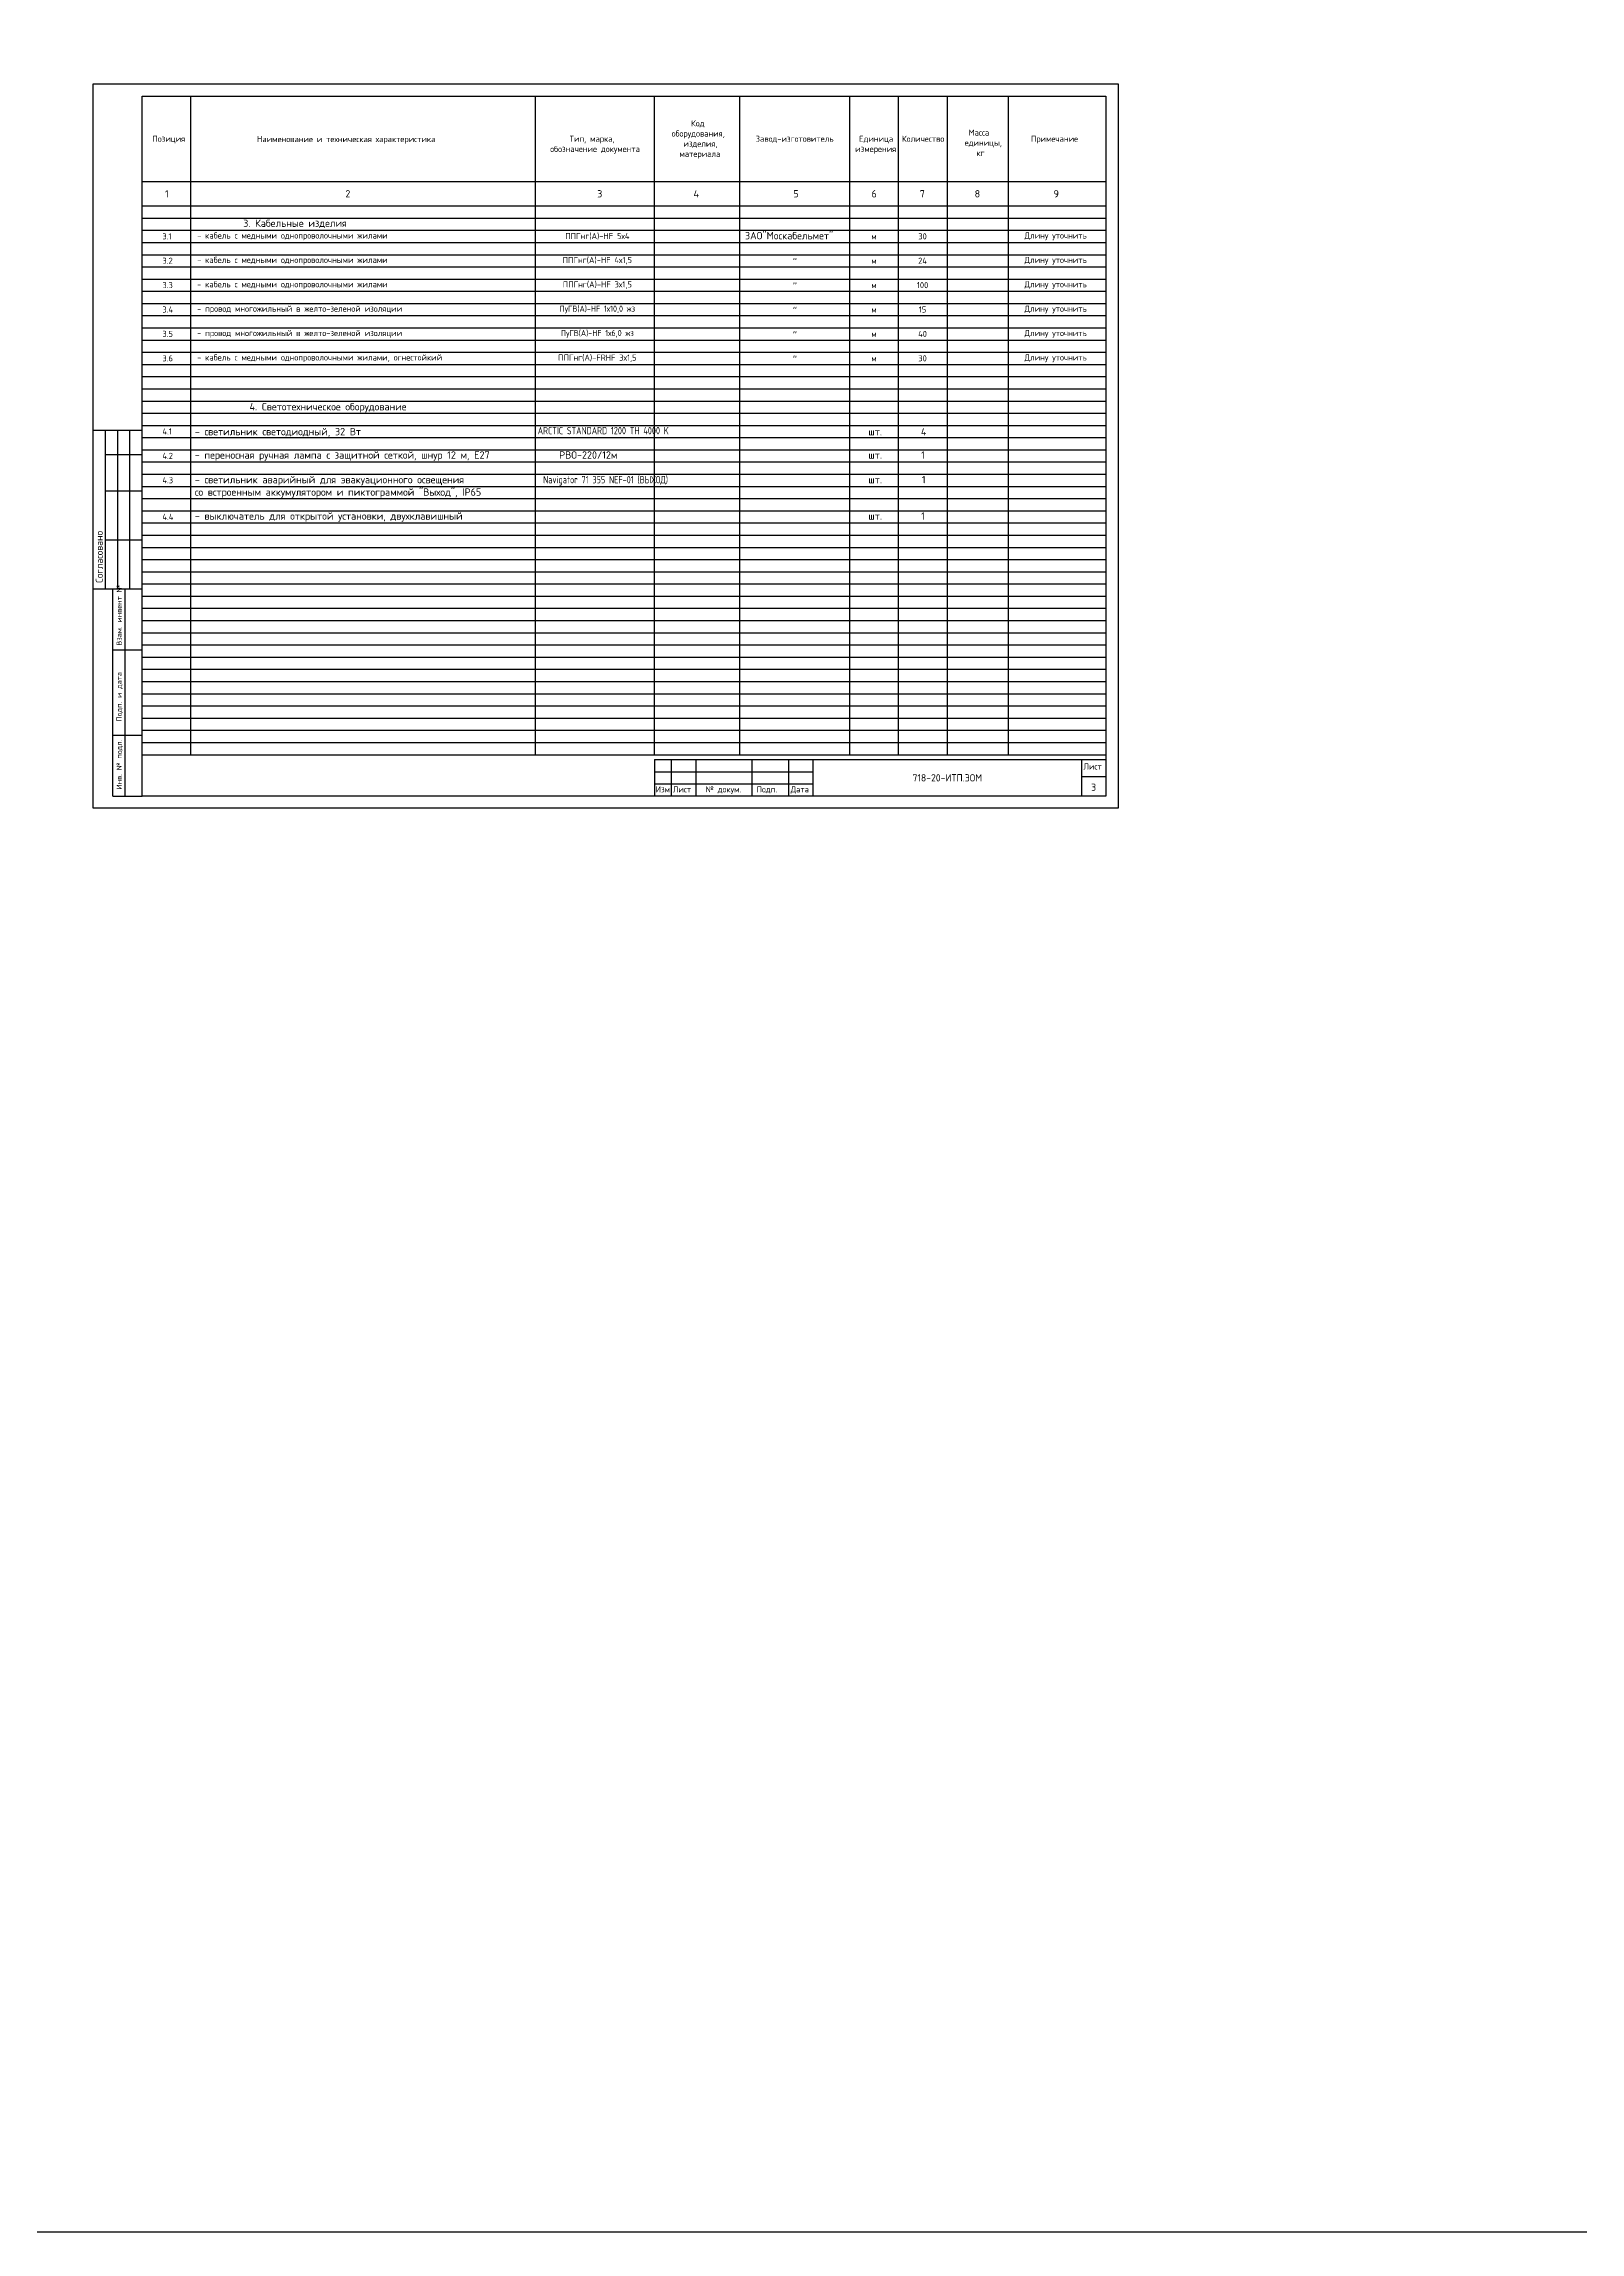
# Model space of a CAD drawing. Header units: millimetres. Extents: x 1606 to 7674, y 609 to 4159.
# Drawn here: x 6187 to 6817, y 609 to 1506 of the extents above; entities that cross this region are included whole.
import ezdxf

# ---------------------------------------------------------------- set-up
doc = ezdxf.new("R2010")
doc.units = ezdxf.units.MM
doc.linetypes.add('K5LT_BASIC', pattern=[0])
doc.layers.add('24VDC', color=7, linetype='Continuous')
doc.layers.add('Штамп', color=7, linetype='Continuous')

msp = doc.modelspace()

# ---------------------------------------------------------------- linework, layer by layer
at = {"color": 7, "linetype": 'K5LT_BASIC', "lineweight": 25}
for p, q in [((6207.68908, 1192.72362), (6207.68908, 1489.72362)), ((6207.68908, 1489.72362), (6627.68908, 1489.72362)), ((6627.68908, 1489.72362), (6627.68908, 1192.72362)), ((6227.68908, 1197.72362), (6227.68908, 1484.72362)), ((6227.68908, 1484.72362), (6622.68908, 1484.72362)), ((6247.68908, 1214.72362), (6247.68908, 1484.72362)), ((6388.91328, 1214.72362), (6388.91328, 1484.72362)), ((6437.68908, 1214.72362), (6437.68908, 1484.72362)), ((6472.68908, 1214.72362), (6472.68908, 1484.72362)), ((6517.68908, 1214.72362), (6517.68908, 1484.72362)), ((6537.68908, 1214.72362), (6537.68908, 1484.72362)), ((6557.68908, 1214.72362), (6557.68908, 1484.72362)), ((6582.68908, 1214.72362), (6582.68908, 1484.72362)), ((6622.68908, 1484.72362), (6622.68908, 1197.72362)), ((6227.68908, 1449.72362), (6622.68908, 1449.72362)), ((6227.68908, 1439.72362), (6622.68908, 1439.72362)), ((6227.68908, 1434.72362), (6622.68908, 1434.72362)), ((6227.68908, 1429.72362), (6622.68908, 1429.72362)), ((6227.68908, 1424.72362), (6622.68908, 1424.72362)), ((6227.68908, 1419.72362), (6622.68908, 1419.72362)), ((6227.68908, 1414.72362), (6622.68908, 1414.72362)), ((6227.68908, 1409.72362), (6622.68908, 1409.72362)), ((6227.68908, 1404.72362), (6622.68908, 1404.72362)), ((6227.68908, 1399.72362), (6622.68908, 1399.72362)), ((6227.68908, 1394.72362), (6622.68908, 1394.72362)), ((6227.68908, 1389.72362), (6622.68908, 1389.72362)), ((6227.68908, 1384.72362), (6622.68908, 1384.72362)), ((6227.68908, 1379.72362), (6622.68908, 1379.72362)), ((6227.68908, 1374.72362), (6622.68908, 1374.72362)), ((6227.68908, 1369.72362), (6622.68908, 1369.72362)), ((6227.68908, 1364.72362), (6622.68908, 1364.72362)), ((6227.68908, 1359.72362), (6622.68908, 1359.72362)), ((6207.68908, 1347.72362), (6227.68908, 1347.72362)), ((6207.68908, 1282.72362), (6207.68908, 1347.72362)), ((6212.68908, 1282.72362), (6212.68908, 1347.72362)), ((6217.68908, 1282.72362), (6217.68908, 1347.72362)), ((6222.68908, 1282.72362), (6222.68908, 1347.72362)), ((6227.68908, 1354.72362), (6622.68908, 1354.72362)), ((6227.68908, 1349.72362), (6622.68908, 1349.72362)), ((6227.68908, 1337.72362), (6212.68908, 1337.72362)), ((6227.68908, 1344.72362), (6622.68908, 1344.72362)), ((6227.68908, 1339.72362), (6622.68908, 1339.72362)), ((6227.68908, 1334.72362), (6622.68908, 1334.72362)), ((6227.68908, 1329.72362), (6622.68908, 1329.72362)), ((6227.68908, 1322.72362), (6212.68908, 1322.72362)), ((6227.68908, 1324.72362), (6622.68908, 1324.72362)), ((6227.68908, 1319.72362), (6622.68908, 1319.72362)), ((6227.68908, 1314.72362), (6622.68908, 1314.72362)), ((6227.68908, 1302.72362), (6212.68908, 1302.72362)), ((6227.68908, 1309.72362), (6622.68908, 1309.72362)), ((6227.68908, 1304.72362), (6622.68908, 1304.72362)), ((6227.68908, 1299.72362), (6622.68908, 1299.72362)), ((6227.68908, 1294.72362), (6622.68908, 1294.72362)), ((6227.68908, 1289.72362), (6622.68908, 1289.72362)), ((6227.68908, 1284.72362), (6622.68908, 1284.72362)), ((6207.68908, 1282.72362), (6227.68908, 1282.72362)), ((6215.68908, 1197.72362), (6215.68908, 1282.72362)), ((6215.68908, 1282.72362), (6227.68908, 1282.72362)), ((6220.68908, 1197.72362), (6220.68908, 1282.72362)), ((6227.68908, 1279.72362), (6622.68908, 1279.72362)), ((6227.68908, 1274.72362), (6622.68908, 1274.72362)), ((6227.68908, 1269.72362), (6622.68908, 1269.72362)), ((6215.68908, 1257.72362), (6227.68908, 1257.72362)), ((6227.68908, 1264.72362), (6622.68908, 1264.72362)), ((6227.68908, 1259.72362), (6622.68908, 1259.72362)), ((6227.68908, 1254.72362), (6622.68908, 1254.72362)), ((6227.68908, 1249.72362), (6622.68908, 1249.72362)), ((6227.68908, 1244.72362), (6622.68908, 1244.72362)), ((6227.68908, 1239.72362), (6622.68908, 1239.72362)), ((6227.68908, 1234.72362), (6622.68908, 1234.72362)), ((6227.68908, 1229.72362), (6622.68908, 1229.72362)), ((6215.68908, 1222.72362), (6227.68908, 1222.72362)), ((6227.68908, 1224.72362), (6622.68908, 1224.72362)), ((6227.68908, 1219.72362), (6622.68908, 1219.72362)), ((6227.68908, 1214.72362), (6622.68908, 1214.72362)), ((6437.68908, 1212.72362), (6622.68908, 1212.72362)), ((6612.68908, 1212.72362), (6612.68908, 1197.72362)), ((6437.68908, 1207.72362), (6502.68908, 1207.72362)), ((6437.68908, 1202.72362), (6444.68908, 1202.72362)), ((6444.68908, 1202.72362), (6454.68908, 1202.72362)), ((6454.68908, 1202.72362), (6477.68908, 1202.72362)), ((6477.68908, 1202.72362), (6492.68908, 1202.72362)), ((6492.68908, 1202.72362), (6502.68908, 1202.72362)), ((6612.68908, 1205.72362), (6622.68908, 1205.72362)), ((6215.68908, 1197.72362), (6227.68908, 1197.72362)), ((6622.68908, 1197.72362), (6227.68908, 1197.72362)), ((6627.68908, 1192.72362), (6207.68908, 1192.72362))]:
    msp.add_line(p, q, dxfattribs=at)
at = {"layer": '24VDC', "color": 4, "ltscale": 2}
msp.add_lwpolyline([(3093.50136, 4159.07542), (7446.68843, 4159.07542), (7446.68843, 608.90193), (3093.50136, 608.90193)], close=True, dxfattribs=at)
at = {"layer": 'Штамп', "color": 7, "linetype": 'K5LT_BASIC'}
for p, q in [((6437.68908, 1212.72362), (6437.68908, 1197.72362)), ((6444.68908, 1197.72362), (6444.68908, 1212.72362)), ((6454.68908, 1197.72362), (6454.68908, 1212.72362)), ((6477.68908, 1197.72362), (6477.68908, 1212.72362)), ((6492.68908, 1197.72362), (6492.68908, 1212.72362)), ((6502.68908, 1197.72362), (6502.68908, 1212.72362))]:
    msp.add_line(p, q, dxfattribs=at)

# ---------------------------------------------------------------- texts
at = {"color": 7, "linetype": 'K5LT_BASIC', "lineweight": 25}
for s, insert, char_height, width, attachment_point in [('{\\fISOCPEUR|b0|i0|c204|p34;     Код\\Pоборудования,\\P   изделия,\\P  материала}', (6444.70395, 1474.81012), 2.5, 41.5092593, 1), ('{\\fISOCPEUR|b0|i0|c204|p34;Позиция}', (6231.90306, 1468.49641), 2.5, 41.5092593, 1), ('{\\fISOCPEUR|b0|i0|c204|p34;Наименование и техническая характеристика}', (6274.78231, 1468.36828), 2.5, 115.6060606, 1), ('{\\fISOCPEUR|b0|i0|c204|p34;     Тип, марка,\\Pобозначение документа}', (6394.93487, 1468.49641), 2.5, 41.5092593, 1), ('{\\fISOCPEUR|b0|i0|c204|p34;Завод-изготовитель}', (6479.15546, 1468.49641), 2.5, 41.5092593, 1), ('{\\fISOCPEUR|b0|i0|c204|p34; Единица\\Pизмерения}', (6519.93006, 1468.49641), 2.5, 41.5092593, 1), ('{\\fISOCPEUR|b0|i0|c204|p34;Количество}', (6539.06647, 1468.49641), 2.5, 41.5092593, 1), ('{\\fISOCPEUR|b0|i0|c204|p34; Масса\\Pединицы,\\P   кг}', (6564.78942, 1471.03276), 2.5, 41.5092593, 1), ('{\\fISOCPEUR|b0|i0|c204|p34;Примечание}', (6591.9279, 1468.49641), 2.5, 41.5092593, 1), ('{\\fISOCPEUR|b0|i0|c204|p34;1}', (6237.13634, 1446.18323), 3, 41.5092593, 1), ('{\\fISOCPEUR|b0|i0|c204|p34;2}', (6310.97341, 1446.18323), 3, 41.5092593, 1), ('{\\fISOCPEUR|b0|i0|c204|p34;3}', (6414.17924, 1446.18323), 3, 41.5092593, 1), ('{\\fISOCPEUR|b0|i0|c204|p34;4}', (6453.67538, 1446.18323), 3, 41.5092593, 1), ('{\\fISOCPEUR|b0|i0|c204|p34;5}', (6494.57125, 1446.18323), 3, 41.5092593, 1), ('{\\fISOCPEUR|b0|i0|c204|p34;6}', (6526.60634, 1446.18323), 3, 41.5092593, 1), ('{\\fISOCPEUR|b0|i0|c204|p34;7}', (6546.37266, 1446.18323), 3, 41.5092593, 1), ('{\\fISOCPEUR|b0|i0|c204|p34;8}', (6568.86539, 1446.18323), 3, 41.5092593, 1), ('{\\fISOCPEUR|b0|i0|c204|p34;9}', (6601.24128, 1446.18323), 3, 41.5092593, 1), ('{\\fISOCPEUR|b0|i0|c204|p34;3.1}', (6236.01291, 1428.49462), 2.5, 41.5092593, 1), ('\\A1;{\\fISOCPEUR|b0|i0|c204|p34;- кабель с медными однопроволочными жилами}', (6250.24821, 1427.24462), 2.5, 137.6828193, 4), ('{\\fISOCPEUR|b0|i0|c204|p34;3. Кабельные изделия}', (6269.11143, 1434.12429), 3, 88.6470304, 1), ('{\\fISOCPEUR|b0|i0|c204|p34;ППГнг(А)-HF 5х4}', (6414.24617, 1427.24462), 2.5, 45.5475326, 5), ('{\\fISOCPEUR|b0|i0|c204|p34;м}', (6527.61961, 1427.24462), 2.5, 17.6899261, 5), ('{\\fISOCPEUR|b0|i0|c204|p34;30}', (6547.52616, 1427.24462), 2.5, 17.6899261, 5), ('{\\fISOCPEUR|b0|i0|c204|p34;Длину уточнить}', (6602.08405, 1427.24462), 2.5, 45.0632927, 5), ('{\\fISOCPEUR|b0|i0|c204|p34;3.2}', (6236.01291, 1418.49462), 2.5, 41.5092593, 1), ('\\A1;{\\fISOCPEUR|b0|i0|c204|p34;- кабель с медными однопроволочными жилами}', (6250.24821, 1417.24462), 2.5, 137.6828193, 4), ('{\\fISOCPEUR|b0|i0|c204|p34;ППГнг(А)-HF \\fISOCPEUR|b0|i0|c0|p34;4\\fISOCPEUR|b0|i0|c204|p34;х\\fISOCPEUR|b0|i0|c0|p34;1\\fISOCPEUR|b0|i0|c204|p34;,5}', (6414.24617, 1417.24462), 2.5, 45.5475326, 5), ('{\\fISOCPEUR|b0|i0|c204|p34;м}', (6527.61961, 1417.24462), 2.5, 17.6899261, 5), ('{\\fISOCPEUR|b0|i0|c0|p34;24}', (6547.52616, 1417.24462), 2.5, 17.6899261, 5), ('{\\fISOCPEUR|b0|i0|c204|p34;Длину уточнить}', (6602.08405, 1417.24462), 2.5, 45.0632927, 5), ('\\A1;{\\fISOCPEUR|b0|i0|c204|p34;- кабель с медными однопроволочными жилами}', (6250.24821, 1407.24462), 2.5, 137.6828193, 4), ('{\\fISOCPEUR|b0|i0|c204|p34;ППГнг(А)-HF \\fISOCPEUR|b0|i0|c0|p34;3\\fISOCPEUR|b0|i0|c204|p34;х\\fISOCPEUR|b0|i0|c0|p34;1\\fISOCPEUR|b0|i0|c204|p34;,5}', (6414.24617, 1407.24462), 2.5, 45.5475326, 5), ('{\\fISOCPEUR|b0|i0|c204|p34;Длину уточнить}', (6602.08405, 1407.24462), 2.5, 45.0632927, 5), ('{\\fISOCPEUR|b0|i0|c204|p34;3.3}', (6236.01291, 1408.49462), 2.5, 41.5092593, 1), ('{\\fISOCPEUR|b0|i0|c204|p34;м}', (6527.61961, 1407.24462), 2.5, 17.6899261, 5), ('{\\fISOCPEUR|b0|i0|c0|p34;100}', (6547.52616, 1407.24462), 2.5, 17.6899261, 5), ('{\\fISOCPEUR|b0|i0|c204|p34;3.4}', (6236.01291, 1398.49462), 2.5, 41.5092593, 1), ('\\A1;{\\fISOCPEUR|b0|i0|c0|p34;- \\fISOCPEUR|b0|i0|c204|p34;провод многожильный в желто-зеленой изоляции}', (6250.24821, 1397.24462), 2.5, 137.6828193, 4), ('{\\fISOCPEUR|b0|i0|c204|p34;\\W0.9;ПуГВ(А)-\\fISOCPEUR|b0|i0|c0|p34;HF\\fISOCPEUR|b0|i0|c204|p34; 1х10,0 жз}', (6414.24617, 1397.24462), 2.5, 45.5475326, 5), ('{\\fISOCPEUR|b0|i0|c204|p34;м}', (6527.61961, 1397.24462), 2.5, 17.6899261, 5), ('{\\fISOCPEUR|b0|i0|c0|p34;15}', (6547.52616, 1397.24462), 2.5, 17.6899261, 5), ('{\\fISOCPEUR|b0|i0|c204|p34;Длину уточнить}', (6602.08405, 1397.24462), 2.5, 45.0632927, 5), ('{\\fISOCPEUR|b0|i0|c204|p34;3.5}', (6236.01291, 1388.49462), 2.5, 41.5092593, 1), ('\\A1;{\\fISOCPEUR|b0|i0|c0|p34;- \\fISOCPEUR|b0|i0|c204|p34;провод многожильный в желто-зеленой изоляции}', (6250.24821, 1387.24462), 2.5, 137.6828193, 4), ('{\\fISOCPEUR|b0|i0|c204|p34;\\W0.9;ПуГВ(А)-\\fISOCPEUR|b0|i0|c0|p34;HF\\fISOCPEUR|b0|i0|c204|p34; 1х\\fISOCPEUR|b0|i0|c0|p34;6\\fISOCPEUR|b0|i0|c204|p34;,0 жз}', (6414.24617, 1387.24462), 2.5, 45.5475326, 5), ('{\\fISOCPEUR|b0|i0|c204|p34;м}', (6527.61961, 1387.24462), 2.5, 17.6899261, 5), ('{\\fISOCPEUR|b0|i0|c0|p34;40}', (6547.52616, 1387.24462), 2.5, 17.6899261, 5), ('{\\fISOCPEUR|b0|i0|c204|p34;Длину уточнить}', (6602.08405, 1387.24462), 2.5, 45.0632927, 5), ('{\\fISOCPEUR|b0|i0|c204|p34;3.\\fISOCPEUR|b0|i0|c0|p34;6}', (6236.01291, 1378.49462), 2.5, 41.5092593, 1), ('\\A1;{\\fISOCPEUR|b0|i0|c204|p34;- кабель с медными однопроволочными жилами, огнестойкий}', (6250.24821, 1377.24462), 2.5, 137.6828193, 4), ('{\\fISOCPEUR|b0|i0|c204|p34;ППГнг(А)-\\fISOCPEUR|b0|i0|c0|p34;FR\\fISOCPEUR|b0|i0|c204|p34;HF \\fISOCPEUR|b0|i0|c0|p34;3\\fISOCPEUR|b0|i0|c204|p34;х\\fISOCPEUR|b0|i0|c0|p34;1\\fISOCPEUR|b0|i0|c204|p34;,5}', (6414.24617, 1377.24462), 2.5, 45.5475326, 5), ('{\\fISOCPEUR|b0|i0|c204|p34;м}', (6527.61961, 1377.24462), 2.5, 17.6899261, 5), ('{\\fISOCPEUR|b0|i0|c204|p34;Длину уточнить}', (6602.08405, 1377.24462), 2.5, 45.0632927, 5), ('{\\fISOCPEUR|b0|i0|c204|p34;          4. Светотехническое оборудование}', (6252.62762, 1358.8925), 3, 111.5371745, 1), ('{\\fISOCPEUR|b0|i0|c204|p34;4.1}', (6236.01291, 1348.49462), 2.5, 41.5092593, 1), ('{\\fISOCPEUR|b0|i0|c204|p34;- светильник светодиодный,\\fISOCPEUR|b0|i0|c0|p34; \\fISOCPEUR|b0|i0|c204|p34;32\\fISOCPEUR|b0|i0|c0|p34; \\fISOCPEUR|b0|i0|c204|p34;Вт}', (6249.28595, 1348.67475), 3, 129.9453663, 1), ('{\\fISOCPEUR|b0|i0|c0|p34;\\W0.7;ARCTIC STANDARD 1200 TH 4000 K}', (6389.82443, 1349.0894), 3, 88.6470304, 1), ('{\\fISOCPEUR|b0|i0|c204|p34;    шт.}', (6517.68566, 1348.59767), 3, 88.6470304, 1), ('{\\fISOCPEUR|b0|i0|c0|p34;4} ', (6546.87159, 1348.59767), 3, 88.6470304, 1), ('{\\fISOCPEUR|b0|i0|c204|p34;4.2}', (6236.01291, 1338.49462), 2.5, 41.5092593, 1), ('{\\fISOCPEUR|b0|i0|c204|p34;- переносная ручная лампа с защитной сеткой, шнур 12 м, Е27}', (6249.28595, 1339.0894), 3, 127.7500907, 1), ('{\\fISOCPEUR|b0|i0|c204|p34;РВО-220/12м}', (6398.59049, 1339.0894), 3, 88.6470304, 1), ('{\\fISOCPEUR|b0|i0|c204|p34;    шт.}', (6517.68566, 1339.0894), 3, 88.6470304, 1), ('{\\fISOCPEUR|b0|i0|c204|p34;1}', (6546.97324, 1339.0894), 3, 88.6470304, 1), ('{\\fISOCPEUR|b0|i0|c204|p34;4.3}', (6236.01291, 1328.49462), 2.5, 41.5092593, 1), ('{\\fISOCPEUR|b0|i0|c204|p34;- светильник аварийный для эвакуационного освещения}', (6249.28595, 1328.98729), 3, 123.0622798, 1), ('{\\fISOCPEUR|b0|i0|c0|p34;\\W0.7;Navigator 71 355 NEF-01 (\\fISOCPEUR|b0|i0|c204|p34;ВЫХОД)}', (6392.05428, 1328.98729), 3, 88.6470304, 1), ('{\\fISOCPEUR|b0|i0|c204|p34;    шт.}', (6517.68566, 1328.98729), 3, 88.6470304, 1), ('{\\fISOCPEUR|b0|i0|c204|p34;1}', (6547.25754, 1328.98729), 3, 88.6470304, 1), ('{\\fISOCPEUR|b0|i0|c204|p34;со встроенным аккумулятором и пиктограммой "Выход", IР65}', (6249.28595, 1323.8928), 3, 125.6234346, 1), ('{\\fISOCPEUR|b0|i0|c204|p34;4.\\fISOCPEUR|b0|i0|c0|p34;4}', (6236.01291, 1313.49462), 2.5, 41.5092593, 1), ('{\\fISOCPEUR|b0|i0|c204|p34;- выключатель для открытой установки, двухклавишный}', (6249.28595, 1314.0894), 3, 127.7500907, 1), ('{\\fISOCPEUR|b0|i0|c204|p34;    шт.}', (6517.68566, 1314.0894), 3, 88.6470304, 1), ('{\\fISOCPEUR|b0|i0|c204|p34;1}', (6546.97324, 1314.0894), 3, 88.6470304, 1), ('{\\fISOCPEUR|b0|i0|c204|p34;Лист}', (6613.44492, 1211.12504), 2.5, 12.9146, 1), ('{\\fISOCPEUR|b0|i0|c0|p34;3}', (6617.63165, 1201.37366), 3, 12.9146, 5), ('{\\fISOCPEUR|b0|i0|c204|p34;Изм.}', (6438.16246, 1201.74376), 2.5, 9.4325, 1), ('{\\fISOCPEUR|b0|i0|c204|p34;Лист}', (6445.16246, 1201.74376), 2.5, 9.4325, 1), ('{\\fISOCPEUR|b0|i0|c204|p34;№ докум.}', (6458.6007, 1201.74376), 2.5, 16.1195665, 1), ('{\\fISOCPEUR|b0|i0|c204|p34;Подп.}', (6479.48422, 1201.74376), 2.5, 9.4325, 1), ('{\\fISOCPEUR|b0|i0|c204|p34;Дата}', (6493.45494, 1201.74376), 2.5, 9.4325, 1)]:
    msp.add_mtext(s, dxfattribs=dict(at, insert=insert, char_height=char_height, width=width, attachment_point=attachment_point))
at = {"color": 6, "linetype": 'K5LT_BASIC', "lineweight": 25, "insert": (6547.52616, 1377.24462), "char_height": 2.5, "width": 17.6899261, "attachment_point": 5}
msp.add_mtext('{\\fISOCPEUR|b0|i0|c0|p34;30}', dxfattribs=at)
at = {"color": 7, "linetype": 'K5LT_BASIC', "lineweight": 25, "rotation": 90}
for s, insert, char_height, width, attachment_point in [('{\\fISOCPEUR|b0|i0|c204|p34;Согласовано}', (6210.13567, 1295.81095), 2.88, 26.1746478, 5), ('{\\fISOCPEUR|b0|i0|c204|p34;Взам. инвент №}', (6217.20384, 1259.40085), 2.16, 62.9489075, 1), ('{\\fISOCPEUR|b0|i0|c204|p34;Подп. и дата}', (6217.20384, 1228.31441), 2.16, 62.9489075, 1), ('{\\fISOCPEUR|b0|i0|c204|p34;Инв. № подл.}', (6217.20384, 1200.4246), 2.16, 62.9489075, 1)]:
    msp.add_mtext(s, dxfattribs=dict(at, insert=insert, char_height=char_height, width=width, attachment_point=attachment_point))
at = {"layer": '24VDC', "insert": (6557.68908, 1205.22362), "char_height": 3, "width": 110, "attachment_point": 5}
msp.add_mtext('{\\fISOCPEUR|b0|i0|c204|p34;\\W0.957;\\C3;718-20-ИТП.ЭОМ}', dxfattribs=at)
at = {"layer": 'Штамп', "linetype": 'Continuous', "char_height": 3}
for s, insert, width, attachment_point in [('{\\fISOCPEUR|b0|i0|c204|p34;ЗАО"Москабельмет"}', (6474.74586, 1429.02418), 141.1018519, 1), ('{\\fISOCPEUR|b0|i0|c0|p34;"}', (6495.22763, 1416.31231), 40.963537, 5), ('{\\fISOCPEUR|b0|i0|c0|p34;"}', (6495.22763, 1406.31231), 40.963537, 5), ('{\\fISOCPEUR|b0|i0|c0|p34;"}', (6495.22763, 1396.31231), 40.963537, 5), ('{\\fISOCPEUR|b0|i0|c0|p34;"}', (6495.22763, 1386.31231), 40.963537, 5), ('{\\fISOCPEUR|b0|i0|c0|p34;"}', (6495.22763, 1376.31231), 40.963537, 5)]:
    msp.add_mtext(s, dxfattribs=dict(at, insert=insert, width=width, attachment_point=attachment_point))

doc.saveas('drawing.dxf')
